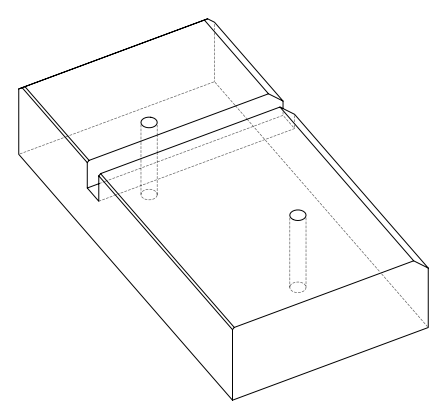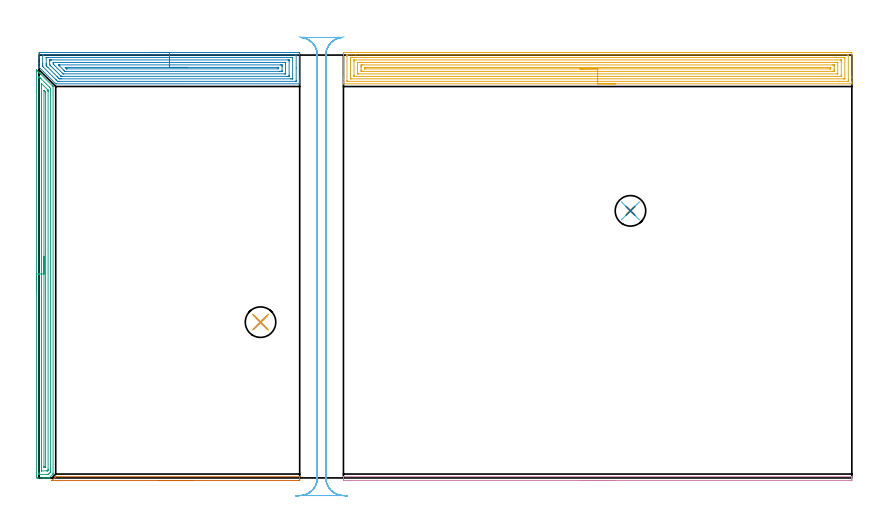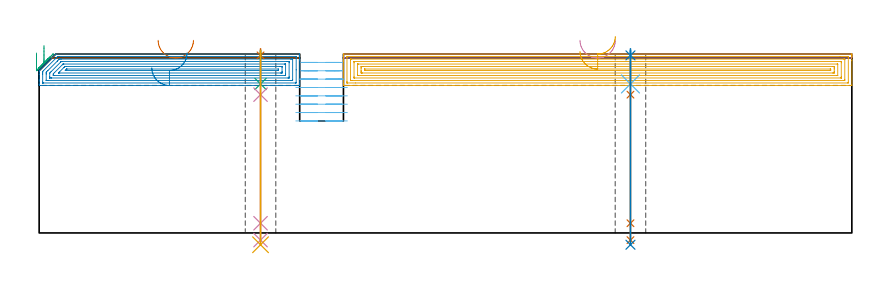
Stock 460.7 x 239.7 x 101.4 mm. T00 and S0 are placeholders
(PLAN: 14 operations, 8 tool changes, 47.3 min)
(1 AREA_MILL | FG_CHAMFER_SURFACE | UGT0205_001 | 1.27 min | 349 mm3)
(2 AREA_MILL_1 | FG_CHAMFER_SURFACE_1 | UGT0205_001 | 8.37 min | 24610 mm3)
(3 AREA_MILL_2 | FG_CHAMFER_SURFACE_2 | UGT0205_001 | 7.44 min | 9933 mm3)
(4 AREA_MILL_3 | FG_CHAMFER_SURFACE_3 | UGT0205_001 | 2.46 min | 700 mm3)
(5 AREA_MILL_4 | FG_CHAMFER_SURFACE_4 | UGT0205_001 | 16.38 min | 46861 mm3)
(6 MILL_RECTANGULAR_SLOT | SLOT_RECTANGULAR | UGT0201_094 | Follow Part, ap 5, ae 75% | 9.2 min | 222873 mm3)
(7 SPOT_DRILL | STEP1HOLE | NXT0321_9005460120000 | 0.03 min | 1 mm3)
(8 SPOT_DRILL_1 | STEP1HOLE_1 | NXT0321_9005460120000 | 0.03 min | 8 mm3)
(9 DRILL_BLIND_HOLE_INTO_CENTER | STEP1HOLE | NXT0301_084 | 0.08 min | 1554 mm3)
(10 GUN_DRILL_THROUGH_HOLE | STEP1HOLE | UGT0307_008 | 0.52 min | 8112 mm3)
(11 DRILL_TO_ENLARGE_THROUGH_HOLE | STEP1HOLE | UGT0301_244 | 0.44 min | 14098 mm3)
(12 DRILL_BLIND_HOLE_INTO_CENTER_1 | STEP1HOLE_1 | NXT0301_084 | 0.08 min | 1568 mm3)
(13 GUN_DRILL_THROUGH_HOLE_1 | STEP1HOLE_1 | UGT0307_008 | 0.52 min | 8116 mm3)
(14 DRILL_TO_ENLARGE_THROUGH_HOLE_1 | STEP1HOLE_1 | UGT0301_244 | 0.44 min | 14116 mm3)
(TOOL UGT0205_001 | Chamfer Mill 20 x 3 x 45 deg. | D20 FL50 Z2)
(TOOL UGT0201_094 | End mill 20 mm | D20 FL38 Z4)
(TOOL NXT0321_9005460120000 | NC Spot Drill, 142deg, 12mm, Carbide, Uncoated | D12 PA142 FL30 Z2)
(TOOL NXT0301_084 | Carbide Drill 11.3mm [860.1-1130-034A1-MM 2214] | D11.3 PA140 FL55 Z2)
(TOOL UGT0307_008 | Gun Drill 11 mm | D11 PA130 FL24 Z1)
(TOOL UGT0301_244 | Twist Drill 17.3 mm | D17.3 PA118 FL130 Z2)
(OP 1 AREA_MILL)
G17 G21 G94 G90
T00 M6
G54
G17 G0 G90 X87.45 Y-1.5 S1061 M3
G43 Z111.4 H0
Z109.2
G94 G1 X87.412 Z108.328 F250.
X87.298 Z107.464
X87.109 Z106.612
X86.847 Z105.78
X86.513 Z104.974
X86.11 Z104.2
X85.642 Z103.464
X85.11 Z102.772
X84.521 Z102.129
X83.878 Z101.54
X83.186 Z101.008
X82.45 Z100.54
X81.676 Z100.137
X80.87 Z99.803
X80.038 Z99.541
X79.186 Z99.352
X78.322 Z99.238
X77.45 Z99.2
X7.313
X7.246 Y-1.496 Z99.203
X7.218 Y-1.492 Z99.204
X7.29 Y-1.409 Z99.29
X9.184 Y0.484 Z101.184
X9.341 Y0.639 Z101.335
X9.405 Y0.696 Z101.389
X9.596 Y0.7 Z101.4
X147.536
X147.69 Y0.697 Z101.388
X147.696 Y0.616 Z101.308
X147.7 Y0.528 Z101.227
Y0.237 Z100.936
Y-0.4 Z100.294
Y-0.718 Z99.978
X147.697 Y-1.266 Z99.43
X147.695 Y-1.491 Z99.205
X147.654 Y-1.494 Z99.203
X147.536 Y-1.499 Z99.201
X147.415 Y-1.5 Z99.2
X77.45
X76.578 Z99.238
X75.714 Z99.352
X74.862 Z99.541
X74.03 Z99.803
X73.224 Z100.137
X72.45 Z100.54
X71.714 Z101.008
X71.022 Z101.54
X70.379 Z102.129
X69.79 Z102.772
X69.258 Z103.464
X68.79 Z104.2
X68.387 Z104.974
X68.053 Z105.78
X67.791 Z106.612
X67.602 Z107.464
X67.488 Z108.328
X67.45 Z109.2
G0 Z111.4
M5
M2
(OP 2 AREA_MILL_1)
G17 G21 G94 G90
T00 M6
G54
G17 G0 G90 X63.85 Y241.2 S1061 M3
G43 Z111.4 H0
Z93.6
G94 G1 X63.888 Z92.728 F250.
X64.002 Z91.864
X64.191 Z91.012
X64.453 Z90.18
X64.787 Z89.374
X65.19 Z88.6
X65.658 Z87.864
X66.19 Z87.172
X66.779 Z86.529
X67.422 Z85.94
X68.114 Z85.409
X68.85 Z84.94
X69.624 Z84.537
X70.43 Z84.203
X71.262 Z83.941
X72.114 Z83.752
X72.978 Z83.638
X73.85 Z83.6
X146.585
X147.085 Y241.199 Z83.601
X147.581 Y241.195 Z83.603
X147.691 Y241.192 Z83.606
X147.696 Y240.704 Z84.093
X147.7 Y240.095 Z84.702
Y227.159 Z97.636
Y226.55 Z98.244
Y225.998 Z98.799
Y225.665 Z99.131
Y225.114 Z99.682
Y224.781 Z100.014
Y224.114 Z100.685
Y223.773 Z101.026
Y223.42 Z101.371
X147.692 Y223.403 Z101.388
X147.532 Y223.4 Z101.4
X9.546
X9.405 Y223.404 Z101.39
X9.346 Y223.456 Z101.341
X9.172 Y223.628 Z101.172
X9.154 Y223.646 Z101.154
X0.168 Y232.631 Z92.167
X0.061 Y232.742 Z92.057
X0.01 Y232.796 Z92.003
X0. Y233.408 Z91.391
Y234.845 Z89.952
Y238.05 Z86.746
Y238.659 Z86.138
Y240.428 Z84.369
X0.003 Y240.704 Z84.093
X0.009 Y241.192 Z83.606
X0.119 Y241.195 Z83.603
X0.615 Y241.2 Z83.6
X73.85
Y239.786 Z85.014
X145.299 Y239.785 Z85.015
X145.334 Y239.784 Z85.016
X145.69 Y239.77 Z85.03
X145.694 Y239.662 Z85.138
X145.699 Y239.424 Z85.376
X145.7 Y232.345 Z92.455
X145.699 Y225.269 Z99.531
X145.692 Y224.871 Z99.929
X145.69 Y224.824 Z99.976
X145.673 Y224.821 Z99.979
X145.621 Y224.818 Z99.982
X145.514 Y224.815 Z99.985
X145.299 Y224.814 Z99.986
X11.298 Y224.815 Z99.985
X10.439 Y224.821 Z99.979
X9.585 Y225.665 Z99.135
X9.546 Y225.704 Z99.096
X2.401 Y232.85 Z91.95
X2.02 Y233.242 Z91.558
X2.01 Y233.627 Z91.173
X2.002 Y234.022 Z90.778
X2.001 Y234.512 Z90.288
X2. Y234.909 Z89.891
X2.001 Y239.331 Z85.469
X2.008 Y239.729 Z85.071
X2.01 Y239.776 Z85.024
X2.027 Y239.779 Z85.021
X2.079 Y239.782 Z85.018
X2.186 Y239.785 Z85.015
X2.401 Y239.786 Z85.014
X73.85
Y238.372 Z86.428
X142.62 Y238.371 Z86.429
X143.19 Y238.37 Z86.43
X143.513 Y238.367 Z86.433
X143.62 Y238.365 Z86.435
X143.69 Y238.353 Z86.447
X143.694 Y238.235 Z86.565
X143.698 Y238.05 Z86.75
X143.7 Y237.865 Z86.935
X143.699 Y226.365 Z98.435
X143.696 Y226.303 Z98.497
X143.691 Y226.254 Z98.546
X143.686 Y226.235 Z98.565
X143.674 Y226.234 Z98.566
X143.513 Y226.231 Z98.569
X142.944 Y226.229 Z98.571
X142.62
X12.55
X12.225 Y226.23 Z98.57
X11.652 Y226.233 Z98.567
X11.499 Y226.235 Z98.565
X11.332 Y226.378 Z98.422
X11.154 Y226.55 Z98.25
X10.439 Y227.26 Z97.54
X10.264 Y227.435 Z97.365
X4.957 Y232.742 Z92.058
X4.187 Y233.516 Z91.284
X4.083 Y233.627 Z91.173
X4.01 Y233.722 Z91.078
X4.004 Y233.808 Z90.992
X4.001 Y234.512 Z90.288
X4. Y234.697 Z90.103
X4.001 Y238.235 Z86.565
X4.004 Y238.297 Z86.503
X4.009 Y238.346 Z86.454
X4.014 Y238.365 Z86.435
X4.026 Y238.366 Z86.434
X4.187 Y238.369 Z86.431
X4.756 Y238.371 Z86.429
X5.08
X73.85 Y238.372 Z86.428
Y236.957 Z87.843
X141.044
X141.588 Y236.955 Z87.845
X141.644 Y236.953 Z87.847
X141.678 Y236.951 Z87.849
X141.69 Y236.92 Z87.88
X141.7 Y236.281 Z88.519
Y228.319 Z96.481
X141.696 Y227.89 Z96.91
X141.692 Y227.676 Z97.124
X141.69 Y227.654 Z97.146
X141.672 Y227.65 Z97.15
X141.614 Y227.646 Z97.154
X141.515 Y227.644 Z97.156
X140.833 Y227.643 Z97.157
X140.623
X12.908
X12.567 Y227.647 Z97.153
X12.526 Y227.65 Z97.15
X12.507 Y227.654 Z97.146
X12.472 Y227.685 Z97.115
X12.361 Y227.791 Z97.009
X12.225 Y227.924 Z96.876
X6.867 Y233.283 Z91.517
X6.526 Y233.627 Z91.173
X6.191 Y233.969 Z90.831
X6.01 Y234.166 Z90.634
X6. Y234.512 Z90.288
Y236.281 Z88.519
X6.004 Y236.71 Z88.09
X6.008 Y236.924 Z87.876
X6.01 Y236.946 Z87.854
X6.028 Y236.95 Z87.85
X6.086 Y236.954 Z87.846
X6.185 Y236.956 Z87.844
X6.867 Y236.957 Z87.843
X7.077
X73.85
Y235.543 Z89.257
X139.047
X139.681 Y235.536 Z89.264
X139.69 Y235.488 Z89.312
X139.693 Y235.396 Z89.404
X139.699 Y234.75 Z90.05
Y229.204 Z95.596
X139.697 Y229.123 Z95.677
X139.694 Y229.083 Z95.717
X139.691 Y229.069 Z95.731
X139.64 Y229.064 Z95.736
X139.344 Y229.059 Z95.741
X139.195 Y229.057 Z95.743
X14.011 Y229.058 Z95.742
X13.863 Y229.059 Z95.741
X13.57 Y229.064 Z95.736
X13.516 Y229.094 Z95.706
X13.475 Y229.13 Z95.67
X13.397 Y229.204 Z95.596
X13.118 Y229.48 Z95.32
X8.653 Y233.946 Z90.854
X8.095 Y234.512 Z90.288
X8.016 Y234.594 Z90.206
X8.01 Y234.674 Z90.126
X8.005 Y234.835 Z89.965
X8.001 Y235.158 Z89.642
Y235.396 Z89.404
X8.003 Y235.477 Z89.323
X8.006 Y235.517 Z89.283
X8.009 Y235.531 Z89.269
X8.06 Y235.536 Z89.264
X8.356 Y235.541 Z89.259
X8.505 Y235.543 Z89.257
X73.85
Y234.129 Z90.671
X136.755 Y234.128 Z90.672
X137.261 Y234.126 Z90.674
X137.655 Y234.122 Z90.678
X137.69 Y234.119 Z90.681
X137.696 Y234.081 Z90.719
X137.699 Y233.627 Z91.173
X137.7 Y233.192 Z91.608
X137.698 Y230.973 Z93.827
X137.695 Y230.543 Z94.257
X137.69 Y230.482 Z94.318
X137.64 Y230.478 Z94.322
X137.514 Y230.475 Z94.325
X137.261 Y230.472 Z94.328
X136.875 Y230.471 Z94.329
X136.368
X15.411
X14.905 Y230.473 Z94.327
X14.736 Y230.475 Z94.325
X14.603 Y230.478 Z94.322
X14.571 Y230.488 Z94.312
X14.544 Y230.511 Z94.289
X14.49 Y230.561 Z94.239
X14.075 Y230.973 Z93.827
X14.011 Y231.036 Z93.764
X11.421 Y233.627 Z91.173
X11.332 Y233.716 Z91.084
X11.029 Y234.026 Z90.774
X10.957 Y234.103 Z90.697
X10.942 Y234.123 Z90.677
X10.957 Y234.125 Z90.675
X11.019 Y234.126 Z90.674
X11.332 Y234.128 Z90.672
X11.719 Y234.129 Z90.671
X73.85
Y232.715 Z92.085
X135.504 Y232.714 Z92.086
X135.669 Y232.708 Z92.092
X135.69 Y232.654 Z92.146
X135.694 Y232.633 Z92.167
X135.699 Y232.521 Z92.279
X135.694 Y232.189 Z92.611
X135.69 Y232.077 Z92.723
X135.675 Y231.892 Z92.908
X135.419 Y231.885 Z92.915
X15.77
X15.659 Y231.887 Z92.913
X15.633 Y231.889 Z92.911
X15.624 Y231.891 Z92.909
X15.545 Y231.964 Z92.836
X15.232 Y232.269 Z92.531
X14.983 Y232.514 Z92.286
X14.905 Y232.592 Z92.208
X14.837 Y232.661 Z92.139
X14.83 Y232.669 Z92.131
X14.811 Y232.696 Z92.104
X14.805 Y232.708 Z92.092
X14.933 Y232.714 Z92.086
X73.85 Y232.715 Z92.085
X74.722 Z92.123
X75.586 Z92.237
X76.438 Z92.426
X77.27 Z92.688
X78.076 Z93.022
X78.85 Z93.425
X79.586 Z93.894
X80.278 Z94.425
X80.921 Z95.014
X81.51 Z95.657
X82.042 Z96.35
X82.51 Z97.085
X82.913 Z97.859
X83.247 Z98.665
X83.509 Z99.497
X83.698 Z100.349
X83.812 Z101.214
X83.85 Z102.085
G0 Z111.4
M5
M2
(OP 3 AREA_MILL_2)
G17 G21 G94 G90
T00 M6
G54
G17 G0 G90 X-1.5 Y105.65 S1061 M3
G43 Z111.4 H0
Z102.
G94 G1 Y105.688 Z101.128 F250.
Y105.802 Z100.264
Y105.991 Z99.412
Y106.253 Z98.58
Y106.587 Z97.774
Y106.99 Z97.
Y107.458 Z96.264
Y107.99 Z95.572
Y108.579 Z94.929
Y109.222 Z94.34
Y109.914 Z93.808
Y110.65 Z93.34
Y111.424 Z92.937
Y112.23 Z92.603
Y113.062 Z92.341
Y113.914 Z92.152
Y114.778 Z92.038
Y115.65 Z92.
Y231.228
X-1.499 Y231.297 Z91.999
X-1.498 Z92.
X-1.497 Z92.001
X-1.474 Y231.274 Z92.025
X-1.273 Y231.073 Z92.227
X-1.071 Y230.871 Z92.429
X-0.729 Y230.531 Z92.767
X-0.25 Y230.05 Z93.25
X-0.01 Y229.811 Z93.488
X0.144 Y229.658 Z93.639
X0.291 Y229.51 Z93.789
X0.436 Y229.365 Z93.934
X0.581 Y229.221 Z94.076
X0.719 Y229.082 Z94.217
X0.882 Y228.919 Z94.38
X1.017 Y228.785 Z94.513
X1.147 Y228.655 Z94.644
X7.565 Y222.235 Z101.065
X7.843 Y221.955 Z101.339
X7.896 Y221.894 Z101.389
X7.9 Y221.784 Z101.4
Y2.381
X7.898 Y2.205 Z101.387
X7.834 Y2.135 Z101.328
X7.639 Y1.938 Z101.138
X5.819 Y0.119 Z99.318
X5.71 Y0.01 Z99.206
X5.523 Y0. Z99.022
X4.666 Z98.166
X4.073 Z97.568
X2.903 Z96.4
X2.327 Z95.821
X-1.092 Z92.405
X-1.165 Y0.002 Z92.331
X-1.493 Y0.01 Z92.004
X-1.496 Y0.259 Z92.002
X-1.499 Y0.597 Z92.001
X-1.5 Y0.939 Z92.
Y115.65
X-0.086 Z93.414
X-0.085 Y226.924 Z93.415
X-0.084 Y227.135 Z93.416
X-0.081 Y227.323 Z93.419
X-0.079 Y227.402 Z93.421
X-0.039 Y227.377 Z93.461
X0.212 Y227.135 Z93.712
X0.581 Y226.769 Z94.081
X1.107 Y226.243 Z94.607
X5.819 Y221.529 Z99.319
X6.449 Y220.892 Z99.949
X6.479 Y220.845 Z99.979
X6.481 Y220.806 Z99.981
X6.484 Y220.722 Z99.984
X6.485 Y220.551 Z99.985
X6.486 Y220.211 Z99.986
X6.485 Y4.165 Z99.985
X6.482 Y3.488 Z99.982
X6.479 Y3.273 Z99.979
X6.475 Y3.236 Z99.975
X6.441 Y3.198 Z99.941
X6.379 Y3.132 Z99.879
X6.285 Y3.035 Z99.785
X6.168 Y2.917 Z99.668
X5.631 Y2.381 Z99.131
X5.279 Y2.041 Z98.779
X5.225 Y2.01 Z98.725
X5.133 Y2.007 Z98.633
X4.946 Y2.003 Z98.446
X4.446 Y2. Z97.946
X4.073 Z97.573
X0.08 Y2.001 Z93.58
X-0.044 Y2.006 Z93.456
X-0.067 Y2.01 Z93.433
X-0.079 Y2.017 Z93.421
X-0.081 Y2.043 Z93.419
X-0.084 Y2.169 Z93.416
X-0.085 Y2.381 Z93.415
X-0.086 Y3.062 Z93.414
Y115.65
X1.328 Z94.828
X1.329 Y223.568 Z94.829
X1.332 Z94.832
X4.901 Y220. Z98.401
X4.946 Y219.952 Z98.446
X5.045 Y219.844 Z98.545
X5.065 Y219.797 Z98.565
X5.068 Y219.663 Z98.568
X5.07 Y219.492 Z98.57
X5.071 Y219.236 Z98.571
X5.072 Y219.108 Z98.572
X5.071 Y4.929 Z98.571
X5.068 Y4.547 Z98.568
X5.064 Y4.357 Z98.564
X5.056 Y4.267 Z98.556
X4.966 Y4.165 Z98.466
X4.956 Y4.155 Z98.456
X4.946 Y4.145 Z98.446
X4.849 Y4.055 Z98.349
X4.808 Y4.019 Z98.308
X4.768 Y4.01 Z98.268
X4.59 Y4.005 Z98.09
X4.234 Y4. Z97.734
X1.454 Z94.954
X1.4 Y4.002 Z94.9
X1.357 Y4.006 Z94.857
X1.336 Y4.01 Z94.836
X1.333 Y4.038 Z94.833
X1.33 Y4.165 Z94.83
X1.329 Y4.293 Z94.829
X1.328 Y115.65 Z94.828
X2.743 Z96.243
Y219.575
X2.744 Y219.642 Z96.244
X2.746 Y219.682 Z96.246
X2.747 Y219.69 Z96.247
X2.8 Y219.64 Z96.3
X3.062 Y219.387 Z96.562
X3.2 Y219.251 Z96.7
X3.343 Y219.108 Z96.843
X3.491 Y218.955 Z96.991
X3.592 Y218.847 Z97.092
X3.651 Y218.782 Z97.151
X3.652 Y218.757 Z97.152
X3.655 Y218.643 Z97.155
X3.657 Y218.216 Z97.157
Y217.749
Y6.374
X3.656 Y6.218 Z97.156
X3.653 Y6.094 Z97.153
X3.651 Y6.019 Z97.151
X3.611 Y6.01 Z97.111
X3.2 Y6.001 Z96.7
X3.149 Y6. Z96.649
X2.8 Y6.007 Z96.3
X2.758 Y6.01 Z96.258
X2.749 Y6.015 Z96.249
X2.747 Y6.028 Z96.247
X2.744 Y6.076 Z96.244
X2.743 Y6.123 Z96.243
Y6.416
Y115.65
Y116.522 Z96.281
Y117.386 Z96.395
Y118.238 Z96.583
Y119.07 Z96.846
Y119.876 Z97.18
Y120.65 Z97.582
Y121.386 Z98.051
Y122.078 Z98.582
Y122.721 Z99.172
Y123.31 Z99.815
Y123.842 Z100.507
Y124.31 Z101.243
Y124.713 Z102.017
Y125.047 Z102.823
Y125.309 Z103.655
Y125.498 Z104.506
Y125.612 Z105.371
Y125.65 Z106.243
G0 Z111.4
M5
M2
(OP 4 AREA_MILL_3)
G17 G21 G94 G90
T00 M6
G54
G17 G0 G90 X326.6 Y-1.5 S1061 M3
G43 Z111.4 H0
Z109.2
G94 G1 X326.562 Z108.328 F250.
X326.448 Z107.463
X326.259 Z106.612
X325.997 Z105.78
X325.663 Z104.974
X325.26 Z104.2
X324.792 Z103.464
X324.26 Z102.772
X323.671 Z102.129
X323.028 Z101.54
X322.336 Z101.008
X321.6 Z100.54
X320.826 Z100.137
X320.02 Z99.803
X319.188 Z99.541
X318.337 Z99.352
X317.472 Z99.238
X316.6 Z99.2
X173.126
X172.799 Y-1.499 Z99.201
X172.561 Y-1.495 Z99.203
X172.506 Y-1.491 Z99.205
X172.5 Y-1.266 Z99.43
Y-0.747 Z99.949
Y-0.4 Z100.294
Y0.294 Z100.993
Y0.512 Z101.212
X172.501 Y0.607 Z101.299
X172.504 Y0.661 Z101.352
X172.51 Y0.697 Z101.388
X172.679 Y0.7 Z101.4
X460.521
X460.69 Y0.697 Z101.388
X460.697 Y0.608 Z101.3
X460.7 Y0.513 Z101.212
Y0.293 Z100.993
Y-0.4 Z100.294
Y-0.747 Z99.949
X460.697 Y-1.266 Z99.43
X460.695 Y-1.491 Z99.205
X460.639 Y-1.495 Z99.203
X460.4 Y-1.5 Z99.2
X316.6
X315.728 Z99.238
X314.864 Z99.352
X314.012 Z99.541
X313.18 Z99.803
X312.374 Z100.137
X311.6 Z100.54
X310.864 Z101.008
X310.172 Z101.54
X309.529 Z102.129
X308.94 Z102.772
X308.409 Z103.464
X307.94 Z104.2
X307.537 Z104.974
X307.203 Z105.78
X306.941 Z106.612
X306.752 Z107.464
X306.638 Z108.328
X306.6 Z109.2
G0 Z111.4
M5
M2
(OP 5 AREA_MILL_4)
G17 G21 G94 G90
T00 M6
G54
G17 G0 G90 X326.6 Y223.4 S1061 M3
G43 Z111.4 H0
G94 G1 X326.562 Z110.528 F250.
X326.448 Z109.663
X326.259 Z108.812
X325.997 Z107.98
X325.663 Z107.174
X325.26 Z106.4
X324.792 Z105.664
X324.26 Z104.972
X323.671 Z104.329
X323.028 Z103.739
X322.336 Z103.208
X321.6 Z102.74
X320.826 Z102.337
X320.02 Z102.003
X319.188 Z101.741
X318.336 Z101.552
X317.472 Z101.438
X316.6 Z101.4
X172.679
X172.508 Y223.403 Z101.388
X172.5 Y223.421 Z101.369
Y223.797 Z101.002
Y224.072 Z100.728
Y224.781 Z100.014
Y226.02 Z98.777
Y227.434 Z97.361
Y240.085 Z84.713
X172.504 Y240.704 Z84.094
X172.509 Y241.192 Z83.606
X172.63 Y241.195 Z83.603
X173.126 Y241.2 Z83.6
X460.074
X460.471 Y241.196 Z83.602
X460.69 Y241.192 Z83.606
X460.7 Y240.969 Z83.828
Y227.169 Z97.626
Y224.781 Z100.014
Y224.072 Z100.728
Y223.797 Z101.002
Y223.421 Z101.369
X460.692 Y223.403 Z101.388
X460.521 Y223.4 Z101.4
X316.6
Y224.814 Z99.986
X174.879 Y224.815 Z99.985
X174.511 Y224.821 Z99.979
X174.506 Y224.939 Z99.861
X174.501 Y225.189 Z99.611
X174.5 Y238.935 Z85.865
X174.501 Y239.343 Z85.457
X174.51 Y239.753 Z85.047
X174.519 Y239.78 Z85.02
X174.538 Y239.782 Z85.018
X174.591 Y239.785 Z85.015
X179.328 Y239.786 Z85.014
X458.32 Y239.785 Z85.015
X458.689 Y239.779 Z85.021
X458.694 Y239.66 Z85.14
X458.699 Y239.41 Z85.39
X458.7 Y225.665 Z99.135
X458.699 Y225.257 Z99.543
X458.69 Y224.847 Z99.953
X458.681 Y224.82 Z99.98
X458.662 Y224.818 Z99.982
X458.609 Y224.815 Z99.985
X453.858 Y224.814 Z99.986
X316.6
Y226.228 Z98.572
X177.026 Y226.229 Z98.571
X176.702 Y226.231 Z98.569
X176.594 Y226.232 Z98.568
X176.516 Y226.235 Z98.565
X176.51 Y226.351 Z98.449
X176.504 Y226.55 Z98.25
X176.501 Y226.749 Z98.051
Y238.05 Z86.75
Y238.248 Z86.552
X176.506 Y238.316 Z86.484
X176.51 Y238.363 Z86.437
X176.541 Y238.365 Z86.435
X176.702 Y238.368 Z86.432
X177.271 Y238.371 Z86.429
X456.174
X456.498 Y238.369 Z86.431
X456.606 Y238.368 Z86.432
X456.684 Y238.365 Z86.435
X456.69 Y238.249 Z86.551
X456.696 Y238.05 Z86.75
X456.699 Y237.851 Z86.949
Y226.55 Z98.25
Y226.352 Z98.448
X456.694 Y226.284 Z98.516
X456.69 Y226.237 Z98.563
X456.659 Y226.235 Z98.565
X456.498 Y226.232 Z98.568
X455.929 Y226.229 Z98.571
X316.6 Y226.228 Z98.572
Y227.643 Z97.157
X178.623
X178.568 Y227.644 Z97.156
X178.53 Y227.647 Z97.153
X178.513 Y227.649 Z97.151
X178.51 Y227.666 Z97.134
X178.505 Y227.88 Z96.92
X178.5 Y228.309 Z96.491
Y236.27 Z88.53
X178.506 Y236.718 Z88.082
X178.51 Y236.935 Z87.865
X178.516 Y236.951 Z87.849
X178.543 Y236.953 Z87.847
X178.602 Y236.955 Z87.845
X178.7 Y236.957 Z87.843
X454.577
X454.632 Y236.956 Z87.844
X454.67 Y236.953 Z87.847
X454.687 Y236.951 Z87.849
X454.69 Y236.934 Z87.866
X454.695 Y236.72 Z88.08
X454.7 Y236.291 Z88.509
Y228.33 Z96.47
X454.694 Y227.882 Z96.918
X454.69 Y227.665 Z97.135
X454.684 Y227.649 Z97.151
X454.657 Y227.647 Z97.153
X454.598 Y227.644 Z97.156
X454.5 Y227.643 Z97.157
X316.6
Y229.057 Z95.743
X181.023
X180.726 Y229.06 Z95.74
X180.531 Y229.064 Z95.736
X180.509 Y229.071 Z95.729
X180.504 Y229.081 Z95.719
X180.501 Y229.109 Z95.691
X180.5 Y235.396 Z89.404
X180.502 Y235.479 Z89.321
X180.505 Y235.52 Z89.28
X180.509 Y235.535 Z89.265
X180.578 Y235.538 Z89.262
X180.874 Y235.542 Z89.258
X452.177 Y235.543 Z89.257
X452.474 Y235.54 Z89.26
X452.67 Y235.536 Z89.264
X452.691 Y235.529 Z89.271
X452.696 Y235.519 Z89.281
X452.699 Y235.491 Z89.309
X452.7 Y229.204 Z95.596
X452.698 Y229.121 Z95.679
X452.695 Y229.08 Z95.72
X452.691 Y229.065 Z95.735
X452.622 Y229.062 Z95.738
X452.326 Y229.058 Z95.742
X316.6 Y229.057 Z95.743
Y230.471 Z94.329
X183.466 Y230.472 Z94.328
X182.959 Y230.474 Z94.326
X182.565 Y230.478 Z94.322
X182.51 Y230.481 Z94.319
X182.504 Y230.538 Z94.262
X182.501 Y230.973 Z93.827
X182.5 Y231.427 Z93.373
Y232.742 Z92.058
Y233.196 Z91.604
X182.503 Y233.627 Z91.173
X182.508 Y234.073 Z90.727
X182.523 Y234.122 Z90.678
X182.579 Y234.124 Z90.676
X182.706 Y234.127 Z90.673
X182.959 Y234.128 Z90.672
X183.346 Y234.129 Z90.671
X449.734 Y234.128 Z90.672
X450.241 Y234.126 Z90.674
X450.635 Y234.122 Z90.678
X450.69 Y234.119 Z90.681
X450.696 Y234.061 Z90.739
X450.699 Y233.627 Z91.173
X450.7 Y233.173 Z91.627
Y231.858 Z92.942
Y231.404 Z93.396
X450.697 Y230.973 Z93.827
X450.692 Y230.526 Z94.274
X450.677 Y230.478 Z94.322
X450.621 Y230.476 Z94.324
X450.494 Y230.473 Z94.327
X450.241 Y230.472 Z94.328
X449.854 Y230.471 Z94.329
X316.6
Y231.885 Z92.915
X184.719 Y231.886 Z92.914
X184.542 Y231.892 Z92.908
X184.509 Y231.895 Z92.905
X184.504 Y231.919 Z92.881
X184.501 Y231.946 Z92.854
X184.5 Y231.974 Z92.826
X184.501 Y232.101 Z92.699
X184.508 Y232.258 Z92.542
X184.536 Y232.708 Z92.092
X184.742 Y232.715 Z92.085
X184.747
X448.481 Y232.714 Z92.086
X448.658 Y232.708 Z92.092
X448.691 Y232.705 Z92.095
X448.696 Y232.681 Z92.119
X448.699 Y232.654 Z92.146
X448.7 Y232.626 Z92.174
Y232.178 Z92.622
X448.699 Y232.056 Z92.744
X448.697 Y231.974 Z92.826
X448.69 Y231.91 Z92.89
X448.681 Y231.892 Z92.908
X448.662 Y231.89 Z92.91
X448.453 Y231.885 Z92.915
X448.425
X316.6
X315.728 Z92.953
X314.864 Z93.067
X314.012 Z93.255
X313.18 Z93.518
X312.374 Z93.852
X311.6 Z94.254
X310.864 Z94.723
X310.172 Z95.254
X309.529 Z95.844
X308.94 Z96.487
X308.408 Z97.179
X307.94 Z97.915
X307.537 Z98.688
X307.203 Z99.494
X306.941 Z100.326
X306.752 Z101.178
X306.638 Z102.043
X306.6 Z102.915
G0 Z111.4
M5
M2
(OP 6 MILL_RECTANGULAR_SLOT)
G17 G21 G94 G90
T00 M6
G54
G17 G0 G90 X150.102 Y249.86 S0 M3
G43 Z111.4 H0
Z96.662
G94 G1 X152.7 Y248.36 F250.
G2 X157.7 Y239.7 R10. F500.
G1 Y0.
G2 X148.474 Y-9.97 R10.
G1 Y-10.
X171.726
Y-9.97
G2 X162.5 Y0. R10.
G1 Y239.7
G2 X167.5 Y248.36 R10.
G1 X170.098 Y249.86 F250.
G0 X150.014 Y249.881 Z91.925
G1 X152.625 Y248.403
G2 X157.7 Y239.7 R10. F500.
G1 Y0.
G2 X148.474 Y-9.97 R10.
G1 Y-10.
X171.726
Y-9.97
G2 X162.5 Y0. R10.
G1 Y239.7
G2 X167.634 Y248.436 R10.
G1 X170.255 Y249.896 F250.
G0 X147.287 Y250.132 Z87.187
G1 X150.192 Y249.385
G2 X157.7 Y239.7 R10. F500.
G1 Y0.
G2 X148.474 Y-9.97 R10.
G1 Y-10.
X171.726
Y-9.97
G2 X162.5 Y0. R10.
G1 Y239.7
G2 X169.987 Y249.379 R10.
G1 X172.891 Y250.133 F250.
G0 Z111.4
X174.717 Y-10.202
Z82.45
G1 X171.726 Y-9.97
G2 X162.5 Y0. R10. F500.
G1 Y239.7
G2 X171.726 Y249.67 R10.
G1 Y249.7
X148.474
Y249.67
G2 X157.7 Y239.7 R10.
G1 Y0.
G2 X148.474 Y-9.97 R10.
G1 X145.483 Y-10.202 F250.
G0 X174.717 Z77.712
G1 X171.726 Y-9.97
G2 X162.5 Y0. R10. F500.
G1 Y239.7
G2 X171.726 Y249.67 R10.
G1 Y249.7
X148.474
Y249.67
G2 X157.7 Y239.7 R10.
G1 Y0.
G2 X148.474 Y-9.97 R10.
G1 X145.483 Y-10.202 F250.
G0 X174.717 Z72.975
G1 X171.726 Y-9.97
G2 X162.5 Y0. R10. F500.
G1 Y239.7
G2 X171.726 Y249.67 R10.
G1 Y249.7
X148.474
Y249.67
G2 X157.7 Y239.7 R10.
G1 Y0.
G2 X148.474 Y-9.97 R10.
G1 X145.483 Y-10.202 F250.
G0 X174.717 Z68.237
G1 X171.726 Y-9.97
G2 X162.5 Y0. R10. F500.
G1 Y239.7
G2 X171.726 Y249.67 R10.
G1 Y249.7
X148.474
Y249.67
G2 X157.7 Y239.7 R10.
G1 Y0.
G2 X148.474 Y-9.97 R10.
G1 X145.483 Y-10.202 F250.
G0 X174.717 Z63.5
G1 X171.726 Y-9.97
G2 X162.5 Y0. R10. F500.
G1 Y239.7
G2 X171.726 Y249.67 R10.
G1 Y249.7
X148.474
Y249.67
G2 X157.7 Y239.7 R10.
G1 Y0.
G2 X148.474 Y-9.97 R10.
G1 X145.483 Y-10.202 F250.
G0 Z111.4
M5
M2
(OP 7 SPOT_DRILL)
G17 G21 G94 G90
T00 M6
G54
G17 G0 G90 X125.5 Y88.3 S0 M3
G43 Z111.4 H0
G94 G81 G98 Z100.655 F250. R104.4
G80
M5
M2
(OP 8 SPOT_DRILL_1)
G17 G21 G94 G90
T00 M6
G54
G17 G0 G90 X335.2 Y151.4 S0 M3
G43 Z111.4 H0
G94 G81 G98 Z100.655 F250. R104.4
G80
M5
M2
(OP 9 DRILL_BLIND_HOLE_INTO_CENTER)
G17 G21 G94 G90
T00 M6
G54
G17 G0 G90 X125.5 Y88.3 S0 M3
G43 Z111.4 H1
G94 G81 G98 Z84.45 F250. R103.4
G80
M5
M2
(OP 10 GUN_DRILL_THROUGH_HOLE)
G17 G21 G94 G90
T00 M6
G54
G17 G0 G90 X125.5 Y88.3 M8
G43 Z111.4 H0
Z97.481
S716 M3
G94 G1 Z78.387 F125. M26
G4 X.084
Z5.5 F250.
G4 X.084
Z-4.065 F125.
G4 X.084
M5
M9
G0 Z97.481
Z111.4
M2
(OP 11 DRILL_TO_ENLARGE_THROUGH_HOLE)
G17 G21 G94 G90
T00 M6
G54
G17 G0 G90 X125.5 Y88.3 S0 M3
G43 Z111.4 H0
G94 G73 G98 Z-6.697 F250. Q15.442 R103.4
G80
M5
M2
(OP 12 DRILL_BLIND_HOLE_INTO_CENTER_1)
G17 G21 G94 G90
T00 M6
G54
G17 G0 G90 X335.2 Y151.4 S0 M3
G43 Z111.4 H1
G94 G81 G98 Z84.45 F250. R103.4
G80
M5
M2
(OP 13 GUN_DRILL_THROUGH_HOLE_1)
G17 G21 G94 G90
T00 M6
G54
G17 G0 G90 X335.2 Y151.4 M8
G43 Z111.4 H0
Z97.481
S716 M3
G94 G1 Z78.387 F125. M26
G4 X.084
Z5.5 F250.
G4 X.084
Z-4.065 F125.
G4 X.084
M5
M9
G0 Z97.481
Z111.4
M2
(OP 14 DRILL_TO_ENLARGE_THROUGH_HOLE_1)
G17 G21 G94 G90
T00 M6
G54
G17 G0 G90 X335.2 Y151.4 S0 M3
G43 Z111.4 H0
G94 G73 G98 Z-6.697 F250. Q15.442 R103.4
G80
M5
M2
